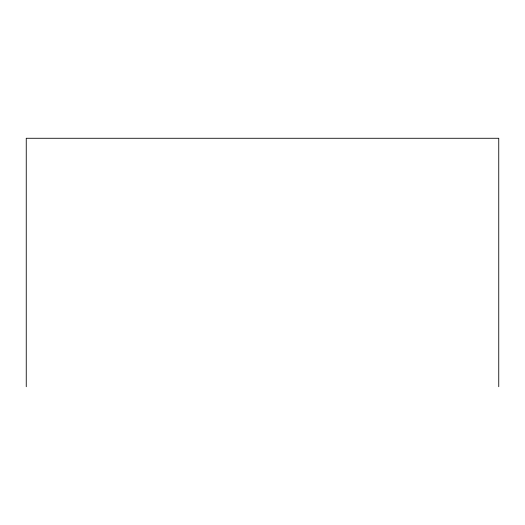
<?xml version="1.0" encoding="UTF-8"?>
<svg xmlns="http://www.w3.org/2000/svg" width="525" height="525" viewBox="0 0 525 525"><rect width="100%" height="100%" fill="white"/><g stroke="black" fill="none" stroke-linecap="round" stroke-linejoin="round"><path stroke-width="0.79" d="M498.75 386.728L498.75 138.272L26.25 138.272L26.25 386.728"/></g></svg>
